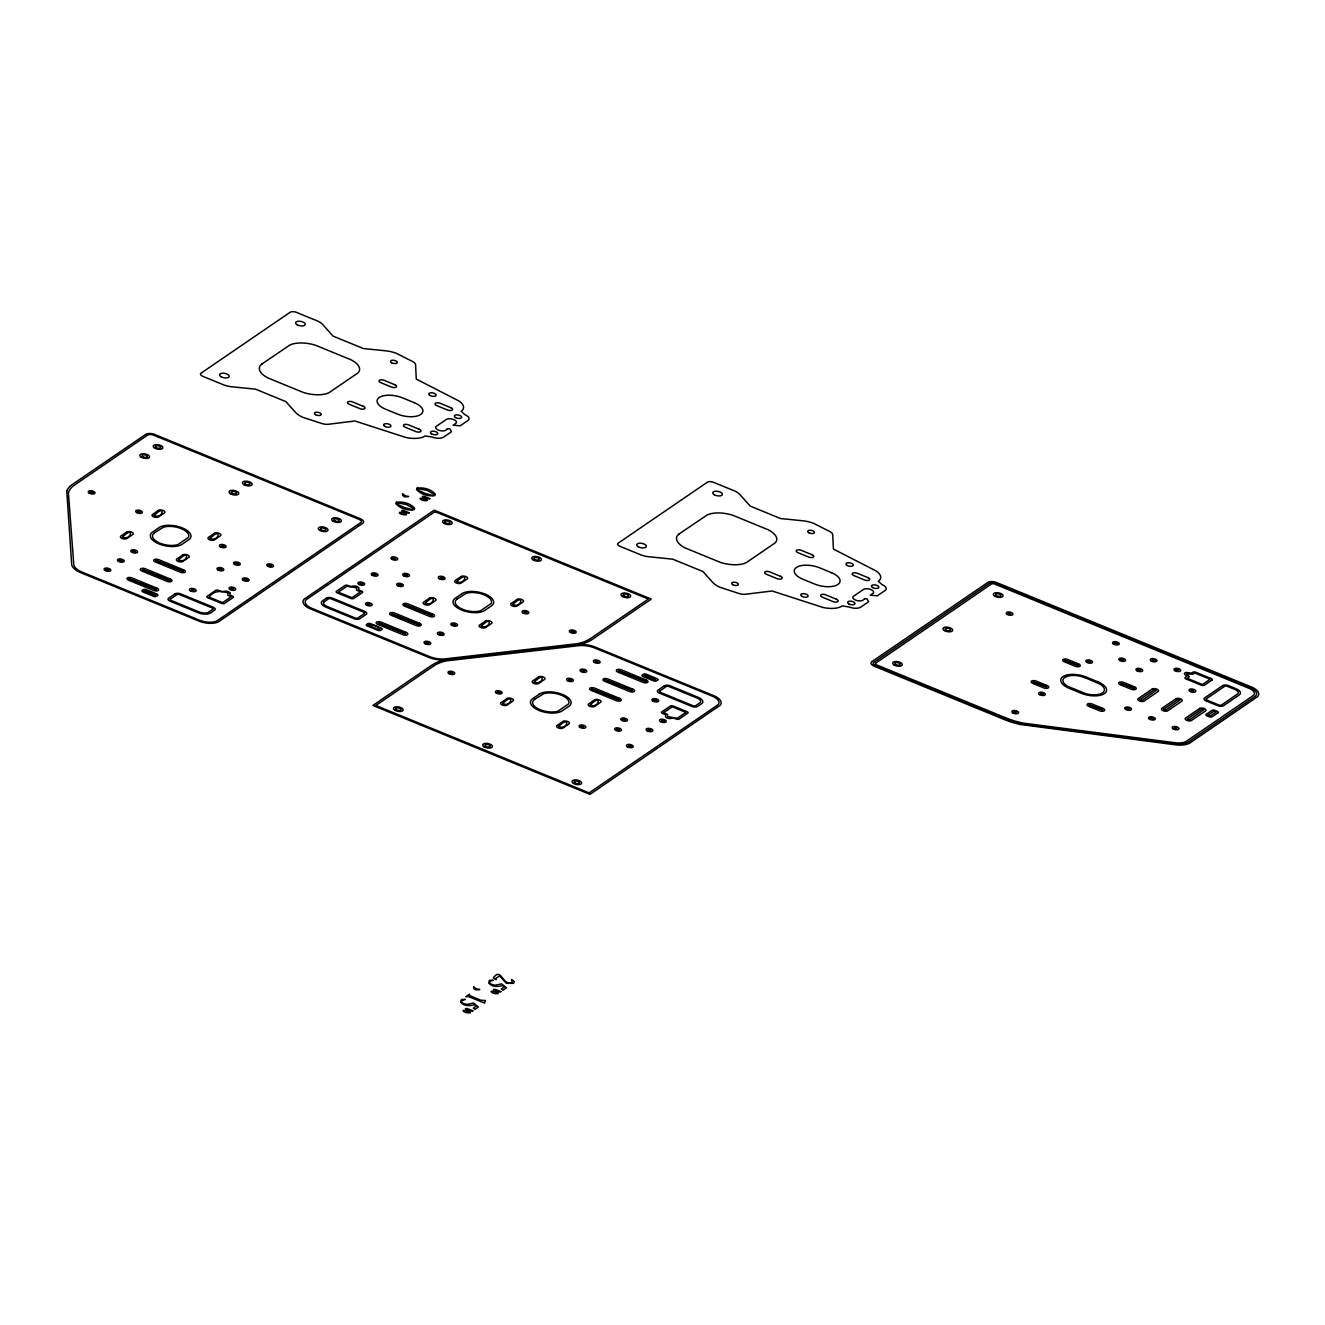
<?xml version="1.0" encoding="UTF-8"?>
<svg xmlns="http://www.w3.org/2000/svg" width="1325" height="1325" viewBox="0 0 1325 1325"><rect width="100%" height="100%" fill="white"/><g stroke="black" fill="none" stroke-linecap="round" stroke-linejoin="round"><path stroke-width="1.5" d="M368.416 625.251C369.973 622.998 383.67 628.398 378.817 629.524L368.416 625.267M577.799 644.629L579.174 644.513A18.765 8.546 10.5 0 1 594.445 646.766L715.053 696.205A15.519 7.072 10.5 0 1 720.055 705.347L589.973 794.387L372.888 705.43L431.867 665.117A52.039 23.701 10.5 0 1 445.283 659.85L578.876 644.679A52.039 23.701 10.5 0 0 592.292 639.412L651.271 599.099L434.186 510.142L304.104 599.182A15.519 7.072 10.5 0 0 309.106 608.324L429.714 657.763A18.765 8.546 10.5 0 0 444.985 660.016L446.359 659.883M413.466 508.419L412.257 509.645L404.241 507.475L398.411 504.726L397.152 502.639L406.576 504.626L413.466 508.419M434.153 494.291L432.944 495.517L424.928 493.331L419.097 490.581L417.839 488.511L427.263 490.482L434.153 494.291M485.232 1000.508L484.668 1003.124L468.238 996.466L465.853 996.748L469.514 994.247L469.514 995.539L480.611 1000.16L485.232 1000.508M461.878 1000.557L461.531 1002.031L463.634 1003.588L467.129 1004.4L473.572 1003.008L478.408 1007.017L474.93 1009.402L473.323 1008.143L476.255 1006.139L474.565 1004.747C470.011 1006.089 463.866 1006.288 460.636 1002.18L461.382 999.481L465.207 999.398L461.878 1000.557M489.919 981.394L489.571 982.868L491.674 984.425L495.152 985.237L501.595 983.846L506.448 987.854L502.953 990.239L501.347 988.98L504.278 986.976L502.606 985.585C498.034 986.926 491.906 987.125 488.677 983.017L489.405 980.318L493.231 980.235L489.919 981.394M405.582 496.08L402.535 493.695L402.684 495.517L404.605 496.875L408.696 496.511L405.582 496.08M476.669 989.096L473.621 986.694L473.77 988.533L475.692 989.891L479.783 989.527L476.669 989.096M356.524 587.787L356.64 590.205L360.516 591.828L351.986 597.674L338.273 592.159L346.902 586.246L356.524 587.787M358.711 588.101L358.611 589.857L361.526 591.049A2.302 1.043 10.5 0 1 362.388 592.623L353.477 598.652A2.302 1.043 10.5 0 1 350.744 598.436L337.014 592.805A2.302 1.043 10.5 0 1 336.268 591.447L345.113 585.385A2.302 1.043 10.5 0 1 347.779 585.435L350.38 586.495L354.388 585.948A3.445 1.573 10.5 0 1 358.578 587.671L358.711 588.101M665.564 716.03L665.581 716.858A3.445 1.573 10.5 0 0 669.771 718.581L673.779 718.034L676.379 719.094A2.302 1.043 10.5 0 0 679.046 719.144L687.89 713.082A2.302 1.043 10.5 0 0 687.145 711.724L673.415 706.092A2.302 1.043 10.5 0 0 670.682 705.877L661.771 711.906A2.302 1.043 10.5 0 0 662.632 713.479L665.548 714.672L665.564 716.03M667.668 716.593L677.257 718.283L685.886 712.386L672.272 706.805L663.643 712.701L667.518 714.308L667.668 716.593M90.448 492.055L92.866 492.552L90.448 492.055M106.265 569.386L108.667 569.866L106.265 569.386M122.629 536.973C130.811 541.693 135.167 524.418 122.629 536.973M119.631 560.243L122.033 560.74L119.631 560.243M137.85 511.483L140.251 511.963L137.85 511.483M133.03 551.084L135.432 551.564L133.03 551.084M129.171 578.793L156.416 589.625L129.171 578.793M154.197 515.392C162.693 520.013 166.702 502.854 154.197 515.392M142.537 569.651L169.782 580.483L142.537 569.651M155.903 560.525L183.165 571.34L155.903 560.525M178.593 559.912C187.107 564.533 191.098 547.374 178.593 559.912M191.612 589.708L193.98 590.337L191.728 589.592M210.178 538.331C218.675 542.952 222.666 525.793 210.178 538.331M221.54 545.767L223.958 546.264L221.54 545.767M219.205 568.889L221.606 569.369L219.205 568.889M227.85 592.954L227.95 595.389L231.229 596.73L222.633 602.643L209.168 597.161C213.143 590.337 221.788 590.751 227.85 592.954M235.734 563.274L238.136 563.771L235.734 563.274M230.02 593.269L229.921 595.024L232.504 596.101A2.302 1.043 10.5 0 1 233.25 597.442L224.389 603.504A2.302 1.043 10.5 0 1 221.739 603.455L207.975 597.84A2.302 1.043 10.5 0 1 206.899 596.482L215.677 590.403A2.302 1.043 10.5 0 1 218.774 590.453L221.706 591.662L225.714 591.116A3.445 1.573 10.5 0 1 229.904 592.838L230.02 593.269M231.179 588.416L233.548 589.045L231.295 588.283M244.545 579.273L246.947 579.754L244.545 579.273M268.942 565.195L271.343 565.676L268.942 565.195M360.118 583.348L362.52 583.828L360.118 583.348M373.484 574.205L375.886 574.702L373.484 574.205M367.654 603.935L370.023 604.564L367.77 603.819M393.127 558.173L395.496 558.819L393.26 558.057M378.37 622.998L405.632 633.83L378.503 622.882M398.825 584.59L401.227 585.087L398.825 584.59M391.736 613.872L418.998 624.688L391.736 613.872M404.953 574.719L407.355 575.199L404.953 574.719M447.552 428.671L445.796 430.194A5.515 2.518 10.5 0 1 438.376 430.078A5.515 2.518 10.5 0 1 436.306 426.319L446.343 419.462A5.515 2.518 10.5 0 1 453.746 419.578A5.515 2.518 10.5 0 1 455.817 423.337L453.133 425.176L460.106 425.838L468.023 420.423A8.497 3.876 10.5 0 0 464.843 414.626L461.166 411.297A18.881 8.596 10.5 0 0 459.112 401.061L416.265 379.082L415.57 364.524A8.116 3.693 10.5 0 0 412.489 361.46L396.49 353.361A20.786 9.474 10.5 0 0 385.393 350.777L363.381 348.541L333.105 336.153L323.085 324.94A14.89 6.791 10.5 0 0 317.437 320.965L296.386 312.336A4.637 2.12 10.5 0 0 290.158 312.236L201.052 373.153A4.637 2.12 10.5 0 0 202.791 376.317L223.842 384.946A14.89 6.791 10.5 0 0 232.538 386.85L255.543 389.169L285.819 401.574L295.409 412.29A20.786 9.474 10.5 0 0 302.912 417.342L321.76 423.487A8.116 3.693 10.5 0 0 328.103 424.298L354.934 421.002L405.847 437.465A18.881 8.596 10.5 0 0 425.093 435.958L432.099 437.018A8.497 3.876 10.5 0 0 443.511 437.184L451.428 431.784L449.92 428.853L447.552 428.671M405.102 604.73L432.364 615.562L405.102 604.73M425.325 603.107C433.822 607.728 437.83 590.569 425.325 603.107M440.529 577.601L442.931 578.081L440.529 577.601M426.219 642.575L428.621 643.072L426.219 642.575M439.585 633.449L441.987 633.93L439.585 633.449M456.893 581.526C465.092 586.246 469.431 568.972 456.893 581.526M452.984 624.29L455.386 624.771L452.984 624.29M450.169 672.587L452.57 673.067L450.169 672.587M481.306 626.046C489.803 630.667 493.794 613.508 481.306 626.046M512.874 604.465C521.172 609.169 525.396 591.927 512.874 604.465M497.571 691.998L499.972 692.495L497.571 691.998M524.22 611.902L526.638 612.382L524.22 611.902M502.788 703.525C511.301 708.146 515.293 690.987 502.788 703.525M534.372 681.928C542.554 686.648 546.91 669.39 534.372 681.928M571.622 631.313L574.023 631.793L571.622 631.313M568.806 679.609L571.224 680.089L568.806 679.609M558.769 726.448C567.266 731.069 571.274 713.927 558.769 726.448M495.981 978.363L496.014 979.755L493.38 977.933C501.314 966.389 502.606 986.91 512.096 982.256L511.566 979.423L514.249 981.527L513.653 983.316L506.365 983.349L499.508 975.846L495.981 978.363M582.205 670.45L584.623 670.93L582.205 670.45M595.571 661.308L597.939 661.937L595.703 661.192M581.261 726.299L583.629 726.928L581.377 726.166M591.795 688.967L619.057 699.799L591.795 688.967M590.337 704.867C598.635 709.571 602.858 692.346 590.337 704.867M605.161 679.841L632.423 690.656L605.161 679.841M618.527 670.698L645.788 681.514L618.527 670.698M616.837 729.181L619.255 729.661L616.837 729.181M622.965 719.309L625.367 719.79L622.965 719.309M628.663 745.71L631.064 746.207L628.663 745.71M654.136 699.948L656.554 700.445L654.136 699.948M648.306 729.694L650.724 730.174L648.306 729.694M661.672 720.552L664.09 721.032L661.672 720.552M864.728 598.652L862.956 600.192A5.515 2.518 10.5 0 1 855.552 600.076A5.515 2.518 10.5 0 1 853.482 596.3L863.503 589.443A5.515 2.518 10.5 0 1 870.923 589.559A5.515 2.518 10.5 0 1 872.976 593.335L870.31 595.157L877.282 595.819L885.199 590.42A8.497 3.876 10.5 0 0 882.019 584.607L878.326 581.277A18.881 8.596 10.5 0 0 876.289 571.042L833.425 549.08L832.729 534.505A8.116 3.693 10.5 0 0 829.665 531.457L813.666 523.342A20.786 9.474 10.5 0 0 802.553 520.758L780.558 518.539L750.281 506.133L740.244 494.937A14.89 6.791 10.5 0 0 734.597 490.962L713.546 482.317A4.637 2.12 10.5 0 0 707.318 482.234L618.228 543.134A4.637 2.12 10.5 0 0 619.951 546.298L641.018 554.927A14.89 6.791 10.5 0 0 649.697 556.831L672.702 559.167L702.979 571.555L712.568 582.271A20.786 9.474 10.5 0 0 720.088 587.323L738.936 593.484A8.116 3.693 10.5 0 0 745.279 594.279L772.111 591L823.007 607.463A18.881 8.596 10.5 0 0 842.253 605.939L849.259 606.999A8.497 3.876 10.5 0 0 860.687 607.181L868.587 601.765L867.097 598.85L864.728 598.652M1008.424 613.309L1010.793 613.939L1008.54 613.193M1014.039 711.807L1016.441 712.287L1014.039 711.807M1033.351 681.944L1046.485 686.979L1033.351 681.944M1040.771 693.522L1043.173 694.018L1040.771 693.522M1064.919 660.363L1078.053 665.398L1064.919 660.363M1087.991 661.258L1090.392 661.738L1087.991 661.258M1089.316 704.883L1102.45 709.918L1089.316 704.883M1114.722 642.973L1117.124 643.47L1114.722 642.973M1120.983 659.436L1123.352 660.065L1121.099 659.303M1120.9 683.303L1134.034 688.338L1120.9 683.303M1126.929 708.345L1129.347 708.842L1126.929 708.345M1138.125 669.672L1140.543 670.152L1138.125 669.672M1139.964 699.55L1142.299 700.263L1156.361 690.292L1154.042 689.878L1139.964 699.55M1152.435 659.9L1154.837 660.38L1152.435 659.9M1150.696 718.084L1153.098 718.564L1150.696 718.084M1163.665 709.256L1166 709.968L1180.062 699.997L1177.726 699.583L1163.665 709.256M1176.12 669.605L1178.488 670.235L1176.236 669.473M1186.604 673.812L1189.287 676.727L1187.283 678.334L1202.421 684.512L1210.106 679.278L1194.819 672.984L1192.914 674.259L1186.604 673.812M1174.397 727.789L1176.749 728.419L1174.513 727.673M1191.225 690.308L1193.593 690.938L1191.341 690.192M1187.366 718.962L1189.701 719.674L1203.762 709.703L1201.427 709.289L1187.366 718.962M409.094 512.825C403.214 514.382 395.927 506.663 409.094 512.825M429.78 498.68C423.901 500.237 416.613 492.519 429.78 498.68M472.843 1010.859C466.947 1012.416 459.659 1004.698 472.843 1010.859M500.867 991.696C494.987 993.253 487.699 985.535 500.867 991.696M406.46 514.613C399.521 516.054 394.651 508.668 406.46 514.613M427.147 500.486C420.207 501.91 415.338 494.523 427.147 500.486M470.209 1012.648C463.27 1014.089 458.4 1006.702 470.209 1012.648M498.233 993.502C491.293 994.926 486.424 987.539 498.233 993.502M66.763 490.962L71.732 564.963A18.765 8.546 10.5 0 0 79.666 572.234L200.323 621.64A15.519 7.072 10.5 0 0 218.294 621.922L363.1 522.994A6.824 3.114 10.5 0 0 360.897 518.969L154.015 434.203A6.824 3.114 10.5 0 0 146.114 434.087L72.527 484.337A51.907 23.635 10.5 0 0 66.763 490.962M396.374 502.307L395.86 503.682C400.167 508.668 407.835 510.787 414.212 509.694L414.725 508.436C410.518 503.235 402.833 501.33 396.374 502.307M417.06 488.163L416.547 489.554C420.853 494.523 428.522 496.66 434.898 495.55L435.412 494.291C431.205 489.091 423.52 487.186 417.06 488.163M644.232 675.75L654.517 680.089L655.743 679.278L645.374 675.005L644.232 675.75M154.429 532.849L152.938 534.372A15.022 6.84 10.5 0 0 160.01 543.184A15.022 6.84 10.5 0 0 177.881 544.592L188.332 537.453A15.022 6.84 10.5 0 0 181.26 528.658A15.022 6.84 10.5 0 0 163.389 527.234L154.429 532.849M457.158 598.999L455.668 600.523A15.022 6.84 10.5 0 0 462.74 609.318A15.022 6.84 10.5 0 0 480.611 610.742L491.062 603.604A15.022 6.84 10.5 0 0 483.989 594.793A15.022 6.84 10.5 0 0 466.118 593.368L457.158 598.999M534.588 699.401L533.097 700.925A15.022 6.84 10.5 0 0 540.169 709.736A15.022 6.84 10.5 0 0 558.04 711.144L568.491 704.006A15.022 6.84 10.5 0 0 561.419 695.194A15.022 6.84 10.5 0 0 543.548 693.787L534.588 699.401M1208.152 715.053L1210.222 716.013L1216.068 712.005L1213.915 711.128L1208.152 715.053M262.052 363.895L260.909 364.839A22.426 10.219 10.5 0 0 268.147 378.039L303.028 392.332A22.426 10.219 10.5 0 0 328.981 392.73L358.015 372.888A22.426 10.219 10.5 0 0 350.777 359.688L315.897 345.394A22.426 10.219 10.5 0 0 289.943 344.997L262.052 363.895M170.445 599.033L170.296 599.165A2.137 0.977 10.5 0 0 170.991 600.407L200.125 612.332A6.973 3.18 10.5 0 0 208.207 612.448L212.944 609.252A2.137 0.977 10.5 0 0 212.265 607.993L179.521 594.577A2.137 0.977 10.5 0 0 177.053 594.544L170.445 599.033M324.36 601.633L323.946 601.981A6.973 3.18 10.5 0 0 326.198 606.088L355.299 618.03A2.137 0.977 10.5 0 0 357.75 618.063L364.507 613.458A2.137 0.977 10.5 0 0 363.828 612.2L331.084 598.784A2.137 0.977 10.5 0 0 328.617 598.751L324.36 601.633M679.212 533.892L678.085 534.82A22.426 10.219 10.5 0 0 685.323 548.02L720.187 562.313A22.426 10.219 10.5 0 0 746.157 562.711L775.175 542.869A22.426 10.219 10.5 0 0 767.953 529.669L733.073 515.375A22.426 10.219 10.5 0 0 707.119 514.978L679.212 533.892M659.8 690.954L659.651 691.07A2.137 0.977 10.5 0 0 660.33 692.329L693.074 705.745A2.137 0.977 10.5 0 0 695.542 705.778L700.213 702.548A6.973 3.18 10.5 0 0 697.96 698.441L668.86 686.499A2.137 0.977 10.5 0 0 666.409 686.449L659.8 690.954M871.817 661.672L871.469 661.97A6.824 3.114 10.5 0 0 873.672 665.995L1004.002 719.425A51.907 23.635 10.5 0 0 1019.985 724.444L1176.6 744.965A18.765 8.546 10.5 0 0 1189.651 743.159L1257.64 696.619A15.519 7.072 10.5 0 0 1252.638 687.493L996.069 582.321A6.824 3.114 10.5 0 0 988.152 582.205L871.817 661.672M875.643 663.179L875.477 663.312A2.435 1.11 10.5 0 0 876.272 664.753L1006.056 717.951A47.336 21.564 10.5 0 0 1023.712 723.202L1176.07 742.878A14.376 6.542 10.5 0 0 1186.09 741.487L1253.632 695.277A11.13 5.068 10.5 0 0 1250.038 688.718L994.446 583.961A2.435 1.11 10.5 0 0 991.613 583.911L875.643 663.179M1206.446 698.739L1206.297 698.871A2.137 0.977 10.5 0 0 1206.976 700.113L1218.95 705.033A2.137 0.977 10.5 0 0 1221.418 705.066L1237.798 693.82A6.973 3.18 10.5 0 0 1235.562 689.712L1227.232 686.284A2.137 0.977 10.5 0 0 1224.764 686.234L1206.446 698.739M145.154 590.486L144.094 591.232L154.478 595.505L155.688 594.693L145.154 590.486M143.348 589.658L142.09 590.536A2.302 1.043 10.5 0 0 142.835 591.894L153.617 596.316A2.302 1.043 10.5 0 0 156.267 596.349L157.692 595.389A2.302 1.043 10.5 0 0 156.946 594.031L146.429 589.708A2.302 1.043 10.5 0 0 143.348 589.658M1212.11 679.973L1204.375 685.273A2.302 1.043 10.5 0 1 1201.841 685.406L1186.107 678.996A2.302 1.043 10.5 0 1 1185.246 677.423L1186.902 676.297L1184.5 674.077A3.445 1.573 10.5 0 1 1186.869 672.471L1191.539 673.133L1193.013 672.139A2.302 1.043 10.5 0 1 1195.68 672.173L1211.365 678.615A2.302 1.043 10.5 0 1 1212.11 679.973M147.506 435.13L74.432 485.099A49.688 22.641 10.5 0 0 68.42 492.9L73.769 564.5A16.562 7.552 10.5 0 0 82.067 572.085L199.595 620.249A13.333 6.062 10.5 0 0 217.499 620.514L360.831 522.547A4.637 2.12 10.5 0 0 359.092 519.367L153.75 435.229A4.637 2.12 10.5 0 0 147.506 435.13M126.869 531.954L120.84 536.078A3.495 1.59 10.5 0 0 122.165 538.463A3.495 1.59 10.5 0 0 126.869 538.53L132.881 534.422A3.495 1.59 10.5 0 0 131.572 532.037A3.495 1.59 10.5 0 0 126.869 531.954M158.437 510.373L152.425 514.481A3.495 1.59 10.5 0 0 153.733 516.882A3.495 1.59 10.5 0 0 158.437 516.949L164.449 512.841A3.495 1.59 10.5 0 0 163.141 510.44A3.495 1.59 10.5 0 0 158.437 510.373M159.166 527.565L152.474 532.137A17.225 7.851 10.5 0 0 158.934 543.912A17.225 7.851 10.5 0 0 182.105 544.277L188.779 539.706A17.225 7.851 10.5 0 0 182.337 527.913A17.225 7.851 10.5 0 0 159.166 527.565M182.833 554.893L176.821 559.001A3.495 1.59 10.5 0 0 178.13 561.402A3.495 1.59 10.5 0 0 182.85 561.469L188.862 557.361A3.495 1.59 10.5 0 0 187.554 554.976A3.495 1.59 10.5 0 0 182.833 554.893M214.418 533.312L208.406 537.42A3.495 1.59 10.5 0 0 209.714 539.822A3.495 1.59 10.5 0 0 214.418 539.888L220.43 535.78A3.495 1.59 10.5 0 0 219.122 533.379A3.495 1.59 10.5 0 0 214.418 533.312M175.016 593.848L168.54 598.287A4.323 1.971 10.5 0 0 170.163 601.235L198.253 612.763A9.159 4.174 10.5 0 0 210.576 612.945L214.716 610.113A4.323 1.971 10.5 0 0 213.093 607.165L180.829 593.948A4.323 1.971 10.5 0 0 175.016 593.848M434.998 511.649L306.853 599.231A13.333 6.062 10.5 0 0 311.855 608.341L429.366 656.504A16.562 7.552 10.5 0 0 445.349 658.856L577.65 643.652A49.688 22.641 10.5 0 0 590.42 638.617L648.322 599.049L434.998 511.649M326.579 598.055L322.455 600.888A9.159 4.174 10.5 0 0 325.884 607.148L353.974 618.659A4.323 1.971 10.5 0 0 359.787 618.758L366.28 614.32A4.323 1.971 10.5 0 0 364.657 611.372L332.393 598.155A4.323 1.971 10.5 0 0 326.579 598.055M367.82 623.595L366.412 624.555A2.302 1.043 10.5 0 0 367.158 625.913L377.923 630.319A2.302 1.043 10.5 0 0 380.59 630.369L381.882 629.507A2.302 1.043 10.5 0 0 381.02 627.934L370.487 623.628A2.302 1.043 10.5 0 0 367.82 623.595M429.565 598.088L423.553 602.213A3.495 1.59 10.5 0 0 424.861 604.598A3.495 1.59 10.5 0 0 429.565 604.664L435.594 600.556A3.495 1.59 10.5 0 0 434.269 598.171A3.495 1.59 10.5 0 0 429.565 598.088M461.15 576.507L455.121 580.615A3.495 1.59 10.5 0 0 456.446 583.017A3.495 1.59 10.5 0 0 461.15 583.083L467.162 578.975A3.495 1.59 10.5 0 0 465.853 576.574A3.495 1.59 10.5 0 0 461.15 576.507M461.895 593.699L455.204 598.271A17.225 7.851 10.5 0 0 461.663 610.063A17.225 7.851 10.5 0 0 484.834 610.411L491.509 605.84A17.225 7.851 10.5 0 0 485.066 594.064A17.225 7.851 10.5 0 0 461.895 593.699M485.546 621.027L479.534 625.135A3.495 1.59 10.5 0 0 480.842 627.537A3.495 1.59 10.5 0 0 485.546 627.603L491.558 623.495A3.495 1.59 10.5 0 0 490.25 621.11A3.495 1.59 10.5 0 0 485.546 621.027M517.114 599.447L511.102 603.554A3.495 1.59 10.5 0 0 512.411 605.956A3.495 1.59 10.5 0 0 517.131 606.022L523.143 601.914A3.495 1.59 10.5 0 0 521.818 599.513A3.495 1.59 10.5 0 0 517.114 599.447M433.739 665.895L375.836 705.48L589.161 792.88L717.305 705.281A13.333 6.062 10.5 0 0 712.303 696.172L594.793 648.024A16.562 7.552 10.5 0 0 578.81 645.673L446.508 660.86A49.688 22.641 10.5 0 0 433.739 665.895M507.028 698.507L501.016 702.614A3.495 1.59 10.5 0 0 502.341 705.016A3.495 1.59 10.5 0 0 507.044 705.082L513.057 700.975A3.495 1.59 10.5 0 0 511.748 698.573A3.495 1.59 10.5 0 0 507.028 698.507M538.612 676.926L532.6 681.033A3.495 1.59 10.5 0 0 533.909 683.418A3.495 1.59 10.5 0 0 538.612 683.501L544.625 679.377A3.495 1.59 10.5 0 0 543.316 676.992A3.495 1.59 10.5 0 0 538.612 676.926M539.325 694.118L532.65 698.689A17.225 7.851 10.5 0 0 539.093 710.465A17.225 7.851 10.5 0 0 562.264 710.813L568.955 706.258A17.225 7.851 10.5 0 0 562.496 694.466A17.225 7.851 10.5 0 0 539.325 694.118M563.009 721.446L556.997 725.553A3.495 1.59 10.5 0 0 558.305 727.938A3.495 1.59 10.5 0 0 563.009 728.021L569.038 723.897A3.495 1.59 10.5 0 0 567.713 721.512A3.495 1.59 10.5 0 0 563.009 721.446M594.594 699.848L588.565 703.973A3.495 1.59 10.5 0 0 589.89 706.358A3.495 1.59 10.5 0 0 594.594 706.44L600.606 702.316A3.495 1.59 10.5 0 0 599.298 699.931A3.495 1.59 10.5 0 0 594.594 699.848M657.747 679.973L656.339 680.934A2.302 1.043 10.5 0 1 653.672 680.901L643.138 676.595A2.302 1.043 10.5 0 1 642.277 675.021L643.569 674.16A2.302 1.043 10.5 0 1 646.236 674.193L657.001 678.615A2.302 1.043 10.5 0 1 657.747 679.973M664.372 685.77L657.879 690.209A4.323 1.971 10.5 0 0 659.502 693.157L691.766 706.374A4.323 1.971 10.5 0 0 697.579 706.457L701.703 703.641A9.159 4.174 10.5 0 0 698.275 697.364L670.185 685.853A4.323 1.971 10.5 0 0 664.372 685.77M989.56 583.248L873.738 662.434A4.637 2.12 10.5 0 0 875.461 665.597L1005.029 718.68A49.688 22.641 10.5 0 0 1023.579 724.195L1174.944 743.772A16.562 7.552 10.5 0 0 1188.608 741.884L1254.891 696.569A13.333 6.062 10.5 0 0 1249.906 687.46L995.787 583.348A4.637 2.12 10.5 0 0 989.56 583.248M1152.22 689.05L1138.192 698.639A3.445 1.573 10.5 0 0 1139.483 701.008A3.445 1.573 10.5 0 0 1144.121 701.074L1158.149 691.484A3.445 1.573 10.5 0 0 1156.858 689.116A3.445 1.573 10.5 0 0 1152.22 689.05M1175.921 698.755L1161.892 708.362A3.445 1.573 10.5 0 0 1163.184 710.713A3.445 1.573 10.5 0 0 1167.805 710.78L1181.85 701.19A3.445 1.573 10.5 0 0 1180.558 698.838A3.445 1.573 10.5 0 0 1175.921 698.755M1222.727 685.555L1204.524 697.993A4.323 1.971 10.5 0 0 1206.148 700.958L1217.642 705.662A4.323 1.971 10.5 0 0 1223.455 705.745L1239.306 694.913A9.159 4.174 10.5 0 0 1235.861 688.652L1228.54 685.638A4.323 1.971 10.5 0 0 1222.727 685.555M1199.622 708.477L1185.577 718.067A3.445 1.573 10.5 0 0 1186.869 720.419A3.445 1.573 10.5 0 0 1191.506 720.485L1205.535 710.896A3.445 1.573 10.5 0 0 1204.243 708.544A3.445 1.573 10.5 0 0 1199.622 708.477M1218.072 712.701L1211.977 716.858A2.302 1.043 10.5 0 1 1209.327 716.825L1207.058 715.898A2.302 1.043 10.5 0 1 1206.197 714.324L1212.143 710.283A2.302 1.043 10.5 0 1 1214.81 710.316L1217.327 711.359A2.302 1.043 10.5 0 1 1218.072 712.701M1085.158 677.771L1081.448 676.528A15.022 6.84 10.5 0 0 1064.836 677.423A15.022 6.84 10.5 0 0 1067.37 686.151L1085.904 693.753A15.022 6.84 10.5 0 0 1102.516 692.859A15.022 6.84 10.5 0 0 1099.982 684.131L1085.158 677.771M812.01 554.728L801.343 550.355A3.495 1.59 10.5 0 0 796.64 550.273A3.495 1.59 10.5 0 0 797.948 552.674L808.614 557.047A3.495 1.59 10.5 0 0 813.318 557.113A3.495 1.59 10.5 0 0 812.01 554.728M867.991 577.65L857.325 573.294A3.495 1.59 10.5 0 0 852.621 573.212A3.495 1.59 10.5 0 0 853.929 575.613L864.596 579.969A3.495 1.59 10.5 0 0 869.299 580.052A3.495 1.59 10.5 0 0 867.991 577.65M1078.517 663.908L1067.851 659.535A3.495 1.59 10.5 0 0 1063.147 659.469A3.495 1.59 10.5 0 0 1064.455 661.854L1075.122 666.227A3.495 1.59 10.5 0 0 1079.825 666.293A3.495 1.59 10.5 0 0 1078.517 663.908M1134.498 686.847L1123.832 682.474A3.495 1.59 10.5 0 0 1119.128 682.392A3.495 1.59 10.5 0 0 1120.437 684.793L1131.103 689.166A3.495 1.59 10.5 0 0 1135.807 689.232A3.495 1.59 10.5 0 0 1134.498 686.847M394.85 384.73L384.184 380.358A3.495 1.59 10.5 0 0 379.463 380.292A3.495 1.59 10.5 0 0 380.788 382.677L391.455 387.049A3.495 1.59 10.5 0 0 396.158 387.132A3.495 1.59 10.5 0 0 394.85 384.73M450.815 407.669L440.148 403.297A3.495 1.59 10.5 0 0 435.445 403.231A3.495 1.59 10.5 0 0 436.753 405.616L447.419 409.988A3.495 1.59 10.5 0 0 452.123 410.054A3.495 1.59 10.5 0 0 450.815 407.669M831.438 572.665L819.595 567.812A17.225 7.851 10.5 0 0 796.424 567.464A17.225 7.851 10.5 0 0 802.884 579.24L814.743 584.093A17.225 7.851 10.5 0 0 837.897 584.457A17.225 7.851 10.5 0 0 831.438 572.665M1097.945 681.862L1086.102 677.009A17.225 7.851 10.5 0 0 1062.932 676.644A17.225 7.851 10.5 0 0 1069.391 688.42L1081.25 693.273A17.225 7.851 10.5 0 0 1104.404 693.638A17.225 7.851 10.5 0 0 1097.945 681.862M414.278 402.684L402.436 397.831A17.225 7.851 10.5 0 0 379.265 397.467A17.225 7.851 10.5 0 0 385.724 409.259L397.566 414.112A17.225 7.851 10.5 0 0 420.737 414.46A17.225 7.851 10.5 0 0 414.278 402.684M780.442 576.309L769.775 571.936A3.495 1.59 10.5 0 0 765.072 571.87A3.495 1.59 10.5 0 0 766.38 574.255L777.046 578.628A3.495 1.59 10.5 0 0 781.75 578.694A3.495 1.59 10.5 0 0 780.442 576.309M836.406 599.248L825.757 594.875A3.495 1.59 10.5 0 0 821.036 594.793A3.495 1.59 10.5 0 0 822.361 597.194L833.011 601.567A3.495 1.59 10.5 0 0 837.731 601.633A3.495 1.59 10.5 0 0 836.406 599.248M1046.949 685.489L1036.283 681.116A3.495 1.59 10.5 0 0 1031.579 681.05A3.495 1.59 10.5 0 0 1032.887 683.435L1043.553 687.808A3.495 1.59 10.5 0 0 1048.257 687.89A3.495 1.59 10.5 0 0 1046.949 685.489M1102.913 708.428L1092.247 704.055A3.495 1.59 10.5 0 0 1087.543 703.989A3.495 1.59 10.5 0 0 1088.852 706.374L1099.518 710.747A3.495 1.59 10.5 0 0 1104.222 710.813A3.495 1.59 10.5 0 0 1102.913 708.428M363.265 406.311L352.599 401.955A3.495 1.59 10.5 0 0 347.895 401.873A3.495 1.59 10.5 0 0 349.204 404.274L359.87 408.63A3.495 1.59 10.5 0 0 364.574 408.713A3.495 1.59 10.5 0 0 363.265 406.311M419.247 429.25L408.58 424.878A3.495 1.59 10.5 0 0 403.877 424.812A3.495 1.59 10.5 0 0 405.185 427.197L415.851 431.569A3.495 1.59 10.5 0 0 420.555 431.652A3.495 1.59 10.5 0 0 419.247 429.25M646.269 680.056L621.392 669.87A3.445 1.573 10.5 0 0 616.754 669.804A3.445 1.573 10.5 0 0 618.046 672.156L642.923 682.342A3.445 1.573 10.5 0 0 647.561 682.425A3.445 1.573 10.5 0 0 646.269 680.056M632.903 689.199L608.026 679.013A3.445 1.573 10.5 0 0 603.388 678.93A3.445 1.573 10.5 0 0 604.68 681.298L629.557 691.484A3.445 1.573 10.5 0 0 634.195 691.551A3.445 1.573 10.5 0 0 632.903 689.199M432.844 614.104L407.967 603.902A3.445 1.573 10.5 0 0 403.33 603.836A3.445 1.573 10.5 0 0 404.622 606.188L429.499 616.39A3.445 1.573 10.5 0 0 434.136 616.456A3.445 1.573 10.5 0 0 432.844 614.104M619.537 698.341L594.66 688.139A3.445 1.573 10.5 0 0 590.023 688.072A3.445 1.573 10.5 0 0 591.314 690.424L616.191 700.627A3.445 1.573 10.5 0 0 620.829 700.693A3.445 1.573 10.5 0 0 619.537 698.341M419.478 623.23L394.602 613.044A3.445 1.573 10.5 0 0 389.964 612.962A3.445 1.573 10.5 0 0 391.256 615.33L416.133 625.516A3.445 1.573 10.5 0 0 420.77 625.599A3.445 1.573 10.5 0 0 419.478 623.23M406.112 632.373L381.236 622.17A3.445 1.573 10.5 0 0 376.598 622.104A3.445 1.573 10.5 0 0 377.89 624.456L402.767 634.658A3.445 1.573 10.5 0 0 407.404 634.725A3.445 1.573 10.5 0 0 406.112 632.373M183.645 569.882L158.768 559.697A3.445 1.573 10.5 0 0 154.131 559.614A3.445 1.573 10.5 0 0 155.423 561.982L180.299 572.168A3.445 1.573 10.5 0 0 184.937 572.234A3.445 1.573 10.5 0 0 183.645 569.882M170.279 579.025L145.402 568.822A3.445 1.573 10.5 0 0 140.765 568.756A3.445 1.573 10.5 0 0 142.057 571.108L166.933 581.311A3.445 1.573 10.5 0 0 171.571 581.377A3.445 1.573 10.5 0 0 170.279 579.025M156.913 588.168L132.036 577.965A3.445 1.573 10.5 0 0 127.399 577.899A3.445 1.573 10.5 0 0 128.691 580.251L153.567 590.453A3.445 1.573 10.5 0 0 158.205 590.519A3.445 1.573 10.5 0 0 156.913 588.168M638.17 546.695A4.919 2.236 10.5 0 0 646.269 546.811A4.919 2.236 10.5 0 0 640.257 543.184A4.919 2.236 10.5 0 0 638.17 546.695M847.039 565.411A3.743 1.706 10.5 0 0 853.201 565.51A3.743 1.706 10.5 0 0 848.629 562.744A3.743 1.706 10.5 0 0 847.039 565.411M732.642 584.64A3.445 1.573 10.5 0 0 738.323 584.723A3.445 1.573 10.5 0 0 734.116 582.188A3.445 1.573 10.5 0 0 732.642 584.64M714.208 494.705A4.919 2.236 10.5 0 0 722.307 494.838A4.919 2.236 10.5 0 0 716.312 491.194A4.919 2.236 10.5 0 0 714.208 494.705M808.681 532.667A3.445 1.573 10.5 0 0 814.345 532.749A3.445 1.573 10.5 0 0 810.138 530.215A3.445 1.573 10.5 0 0 808.681 532.667M801.84 596.3A3.743 1.706 10.5 0 0 808.002 596.399A3.743 1.706 10.5 0 0 803.43 593.633A3.743 1.706 10.5 0 0 801.84 596.3M872.579 587.522A3.743 1.706 10.5 0 0 878.74 587.604A3.743 1.706 10.5 0 0 874.169 584.855A3.743 1.706 10.5 0 0 872.579 587.522M848.712 603.836A3.743 1.706 10.5 0 0 854.873 603.935A3.743 1.706 10.5 0 0 850.302 601.169A3.743 1.706 10.5 0 0 848.712 603.836M243.883 484.668A4.919 2.236 10.5 0 0 251.982 484.801A4.919 2.236 10.5 0 0 245.986 481.157A4.919 2.236 10.5 0 0 243.883 484.668M220.347 546.877A3.445 1.573 10.5 0 0 226.028 546.96A3.445 1.573 10.5 0 0 221.822 544.426A3.445 1.573 10.5 0 0 220.347 546.877M267.749 566.288A3.445 1.573 10.5 0 0 273.414 566.388A3.445 1.573 10.5 0 0 269.207 563.837A3.445 1.573 10.5 0 0 267.749 566.288M89.255 493.165A3.445 1.573 10.5 0 0 94.936 493.248A3.445 1.573 10.5 0 0 90.729 490.714A3.445 1.573 10.5 0 0 89.255 493.165M136.657 512.576A3.445 1.573 10.5 0 0 142.322 512.676A3.445 1.573 10.5 0 0 138.115 510.125A3.445 1.573 10.5 0 0 136.657 512.576M154.644 448.098A4.919 2.236 10.5 0 0 162.743 448.231A4.919 2.236 10.5 0 0 156.748 444.604A4.919 2.236 10.5 0 0 154.644 448.098M333.138 521.238A4.919 2.236 10.5 0 0 341.237 521.354A4.919 2.236 10.5 0 0 335.225 517.727A4.919 2.236 10.5 0 0 333.138 521.238M234.525 564.384A3.445 1.573 10.5 0 0 240.206 564.467A3.445 1.573 10.5 0 0 235.999 561.933A3.445 1.573 10.5 0 0 234.525 564.384M131.821 552.194A3.445 1.573 10.5 0 0 137.502 552.277A3.445 1.573 10.5 0 0 133.295 549.726A3.445 1.573 10.5 0 0 131.821 552.194M229.987 589.509A3.445 1.573 10.5 0 0 235.651 589.608A3.445 1.573 10.5 0 0 231.444 587.058A3.445 1.573 10.5 0 0 229.987 589.509M105.056 570.479A3.445 1.573 10.5 0 0 110.737 570.578A3.445 1.573 10.5 0 0 106.53 568.027A3.445 1.573 10.5 0 0 105.056 570.479M243.353 580.383A3.445 1.573 10.5 0 0 249.017 580.466A3.445 1.573 10.5 0 0 244.81 577.915A3.445 1.573 10.5 0 0 243.353 580.383M118.422 561.353A3.445 1.573 10.5 0 0 124.103 561.436A3.445 1.573 10.5 0 0 119.896 558.902A3.445 1.573 10.5 0 0 118.422 561.353M217.996 569.998A3.445 1.573 10.5 0 0 223.677 570.081A3.445 1.573 10.5 0 0 219.47 567.531A3.445 1.573 10.5 0 0 217.996 569.998M190.419 590.817A3.445 1.573 10.5 0 0 196.1 590.9A3.445 1.573 10.5 0 0 191.893 588.366A3.445 1.573 10.5 0 0 190.419 590.817M334.662 520.725A2.716 1.242 10.5 0 0 339.117 520.791A2.716 1.242 10.5 0 0 335.805 518.804A2.716 1.242 10.5 0 0 334.662 520.725M245.407 484.172A2.716 1.242 10.5 0 0 249.878 484.238A2.716 1.242 10.5 0 0 246.566 482.234A2.716 1.242 10.5 0 0 245.407 484.172M141.278 457.241A4.919 2.236 10.5 0 0 149.377 457.357A4.919 2.236 10.5 0 0 143.382 453.73A4.919 2.236 10.5 0 0 141.278 457.241M230.517 493.811A4.919 2.236 10.5 0 0 238.616 493.927A4.919 2.236 10.5 0 0 232.62 490.3A4.919 2.236 10.5 0 0 230.517 493.811M319.756 530.381A4.919 2.236 10.5 0 0 327.871 530.497A4.919 2.236 10.5 0 0 321.859 526.87A4.919 2.236 10.5 0 0 319.756 530.381M156.168 447.602A2.716 1.242 10.5 0 0 160.64 447.668A2.716 1.242 10.5 0 0 157.327 445.664A2.716 1.242 10.5 0 0 156.168 447.602M142.802 456.727A2.716 1.242 10.5 0 0 147.274 456.81A2.716 1.242 10.5 0 0 143.961 454.806A2.716 1.242 10.5 0 0 142.802 456.727M232.041 493.297A2.716 1.242 10.5 0 0 236.513 493.364A2.716 1.242 10.5 0 0 233.2 491.376A2.716 1.242 10.5 0 0 232.041 493.297M321.296 529.868A2.716 1.242 10.5 0 0 325.751 529.934A2.716 1.242 10.5 0 0 322.439 527.93A2.716 1.242 10.5 0 0 321.296 529.868M396.44 709.769A2.716 1.242 10.5 0 0 400.912 709.852A2.716 1.242 10.5 0 0 397.599 707.848A2.716 1.242 10.5 0 0 396.44 709.769M485.679 746.339A2.716 1.242 10.5 0 0 490.151 746.406A2.716 1.242 10.5 0 0 486.838 744.418A2.716 1.242 10.5 0 0 485.679 746.339M574.934 782.909A2.716 1.242 10.5 0 0 579.389 782.976A2.716 1.242 10.5 0 0 576.077 780.972A2.716 1.242 10.5 0 0 574.934 782.909M448.976 673.68A3.445 1.573 10.5 0 0 454.657 673.779A3.445 1.573 10.5 0 0 450.45 671.228A3.445 1.573 10.5 0 0 448.976 673.68M615.645 730.274A3.445 1.573 10.5 0 0 621.326 730.373A3.445 1.573 10.5 0 0 617.119 727.822A3.445 1.573 10.5 0 0 615.645 730.274M573.41 783.406A4.919 2.236 10.5 0 0 581.509 783.539A4.919 2.236 10.5 0 0 575.497 779.912A4.919 2.236 10.5 0 0 573.41 783.406M394.916 710.283A4.919 2.236 10.5 0 0 403.015 710.399A4.919 2.236 10.5 0 0 397.02 706.772A4.919 2.236 10.5 0 0 394.916 710.283M484.155 746.853A4.919 2.236 10.5 0 0 492.254 746.969A4.919 2.236 10.5 0 0 486.258 743.342A4.919 2.236 10.5 0 0 484.155 746.853M652.943 701.058A3.445 1.573 10.5 0 0 658.624 701.14A3.445 1.573 10.5 0 0 654.418 698.606A3.445 1.573 10.5 0 0 652.943 701.058M621.773 720.402A3.445 1.573 10.5 0 0 627.437 720.502A3.445 1.573 10.5 0 0 623.23 717.951A3.445 1.573 10.5 0 0 621.773 720.402M581.013 671.56A3.445 1.573 10.5 0 0 586.693 671.642A3.445 1.573 10.5 0 0 582.487 669.092A3.445 1.573 10.5 0 0 581.013 671.56M647.113 730.787A3.445 1.573 10.5 0 0 652.794 730.887A3.445 1.573 10.5 0 0 648.588 728.336A3.445 1.573 10.5 0 0 647.113 730.787M594.378 662.417A3.445 1.573 10.5 0 0 600.059 662.5A3.445 1.573 10.5 0 0 595.852 659.966A3.445 1.573 10.5 0 0 594.378 662.417M660.479 721.661A3.445 1.573 10.5 0 0 666.16 721.744A3.445 1.573 10.5 0 0 661.953 719.193A3.445 1.573 10.5 0 0 660.479 721.661M567.613 680.719A3.445 1.573 10.5 0 0 573.294 680.802A3.445 1.573 10.5 0 0 569.088 678.251A3.445 1.573 10.5 0 0 567.613 680.719M496.362 693.108A3.445 1.573 10.5 0 0 502.043 693.19A3.445 1.573 10.5 0 0 497.836 690.656A3.445 1.573 10.5 0 0 496.362 693.108M627.454 746.82A3.445 1.573 10.5 0 0 633.135 746.902A3.445 1.573 10.5 0 0 628.928 744.368A3.445 1.573 10.5 0 0 627.454 746.82M580.068 727.392A3.445 1.573 10.5 0 0 585.733 727.491A3.445 1.573 10.5 0 0 581.526 724.941A3.445 1.573 10.5 0 0 580.068 727.392M391.935 559.283A3.445 1.573 10.5 0 0 397.616 559.365A3.445 1.573 10.5 0 0 393.409 556.831A3.445 1.573 10.5 0 0 391.935 559.283M397.632 585.7A3.445 1.573 10.5 0 0 403.297 585.783A3.445 1.573 10.5 0 0 399.09 583.248A3.445 1.573 10.5 0 0 397.632 585.7M533.197 559.928A4.919 2.236 10.5 0 0 541.296 560.061A4.919 2.236 10.5 0 0 535.3 556.434A4.919 2.236 10.5 0 0 533.197 559.928M534.72 559.432A2.716 1.242 10.5 0 0 539.192 559.498A2.716 1.242 10.5 0 0 535.88 557.494A2.716 1.242 10.5 0 0 534.72 559.432M366.445 605.045A3.445 1.573 10.5 0 0 372.126 605.128A3.445 1.573 10.5 0 0 367.919 602.593A3.445 1.573 10.5 0 0 366.445 605.045M358.909 584.457A3.445 1.573 10.5 0 0 364.59 584.54A3.445 1.573 10.5 0 0 360.383 581.99A3.445 1.573 10.5 0 0 358.909 584.457M372.275 575.315A3.445 1.573 10.5 0 0 377.956 575.398A3.445 1.573 10.5 0 0 373.749 572.864A3.445 1.573 10.5 0 0 372.275 575.315M523.027 612.995A3.445 1.573 10.5 0 0 528.708 613.094A3.445 1.573 10.5 0 0 524.501 610.543A3.445 1.573 10.5 0 0 523.027 612.995M425.01 643.685A3.445 1.573 10.5 0 0 430.691 643.768A3.445 1.573 10.5 0 0 426.484 641.234A3.445 1.573 10.5 0 0 425.01 643.685M445.482 522.862A2.716 1.242 10.5 0 0 449.953 522.928A2.716 1.242 10.5 0 0 446.641 520.924A2.716 1.242 10.5 0 0 445.482 522.862M443.958 523.358A4.919 2.236 10.5 0 0 452.057 523.491A4.919 2.236 10.5 0 0 446.061 519.864A4.919 2.236 10.5 0 0 443.958 523.358M570.429 632.423A3.445 1.573 10.5 0 0 576.093 632.505A3.445 1.573 10.5 0 0 571.887 629.955A3.445 1.573 10.5 0 0 570.429 632.423M623.976 595.985A2.716 1.242 10.5 0 0 628.431 596.068A2.716 1.242 10.5 0 0 625.118 594.064A2.716 1.242 10.5 0 0 623.976 595.985M403.744 575.828A3.445 1.573 10.5 0 0 409.425 575.911A3.445 1.573 10.5 0 0 405.218 573.361A3.445 1.573 10.5 0 0 403.744 575.828M438.376 634.543A3.445 1.573 10.5 0 0 444.057 634.642A3.445 1.573 10.5 0 0 439.85 632.091A3.445 1.573 10.5 0 0 438.376 634.543M451.775 625.383A3.445 1.573 10.5 0 0 457.456 625.483A3.445 1.573 10.5 0 0 453.249 622.932A3.445 1.573 10.5 0 0 451.775 625.383M439.337 578.71A3.445 1.573 10.5 0 0 445.001 578.793A3.445 1.573 10.5 0 0 440.794 576.243A3.445 1.573 10.5 0 0 439.337 578.71M622.452 596.498A4.919 2.236 10.5 0 0 630.551 596.614A4.919 2.236 10.5 0 0 624.539 592.987A4.919 2.236 10.5 0 0 622.452 596.498M315.466 414.659A3.445 1.573 10.5 0 0 321.147 414.742A3.445 1.573 10.5 0 0 316.94 412.191A3.445 1.573 10.5 0 0 315.466 414.659M297.048 324.724A4.919 2.236 10.5 0 0 305.148 324.84A4.919 2.236 10.5 0 0 299.135 321.213A4.919 2.236 10.5 0 0 297.048 324.724M391.504 362.669A3.445 1.573 10.5 0 0 397.185 362.768A3.445 1.573 10.5 0 0 392.978 360.218A3.445 1.573 10.5 0 0 391.504 362.669M429.863 395.413A3.743 1.706 10.5 0 0 436.024 395.513A3.743 1.706 10.5 0 0 431.453 392.747A3.743 1.706 10.5 0 0 429.863 395.413M384.681 426.319A3.743 1.706 10.5 0 0 390.842 426.402A3.743 1.706 10.5 0 0 386.271 423.652A3.743 1.706 10.5 0 0 384.681 426.319M455.419 417.524A3.743 1.706 10.5 0 0 461.58 417.623A3.743 1.706 10.5 0 0 457.009 414.857A3.743 1.706 10.5 0 0 455.419 417.524M431.536 433.838A3.743 1.706 10.5 0 0 437.697 433.938A3.743 1.706 10.5 0 0 433.142 431.188A3.743 1.706 10.5 0 0 431.536 433.838M220.993 376.697A4.919 2.236 10.5 0 0 229.093 376.83A4.919 2.236 10.5 0 0 223.097 373.203A4.919 2.236 10.5 0 0 220.993 376.697M1007.232 614.419A3.445 1.573 10.5 0 0 1012.896 614.502A3.445 1.573 10.5 0 0 1008.689 611.968A3.445 1.573 10.5 0 0 1007.232 614.419M1136.933 670.765A3.445 1.573 10.5 0 0 1142.614 670.864A3.445 1.573 10.5 0 0 1138.407 668.313A3.445 1.573 10.5 0 0 1136.933 670.765M1125.737 709.455A3.445 1.573 10.5 0 0 1131.418 709.537A3.445 1.573 10.5 0 0 1127.211 707.003A3.445 1.573 10.5 0 0 1125.737 709.455M1190.032 691.418A3.445 1.573 10.5 0 0 1195.713 691.501A3.445 1.573 10.5 0 0 1191.506 688.967A3.445 1.573 10.5 0 0 1190.032 691.418M1151.226 660.993A3.445 1.573 10.5 0 0 1156.907 661.092A3.445 1.573 10.5 0 0 1152.7 658.542A3.445 1.573 10.5 0 0 1151.226 660.993M1174.927 670.698A3.445 1.573 10.5 0 0 1180.608 670.798A3.445 1.573 10.5 0 0 1176.401 668.247A3.445 1.573 10.5 0 0 1174.927 670.698M1119.791 660.529A3.445 1.573 10.5 0 0 1125.472 660.628A3.445 1.573 10.5 0 0 1121.265 658.078A3.445 1.573 10.5 0 0 1119.791 660.529M1173.188 728.899A3.445 1.573 10.5 0 0 1178.869 728.982A3.445 1.573 10.5 0 0 1174.662 726.448A3.445 1.573 10.5 0 0 1173.188 728.899M1149.504 719.193A3.445 1.573 10.5 0 0 1155.168 719.276A3.445 1.573 10.5 0 0 1150.961 716.726A3.445 1.573 10.5 0 0 1149.504 719.193M944.443 630.601A4.919 2.236 10.5 0 0 952.543 630.717A4.919 2.236 10.5 0 0 946.53 627.089A4.919 2.236 10.5 0 0 944.443 630.601M945.967 630.087A2.716 1.242 10.5 0 0 950.423 630.153A2.716 1.242 10.5 0 0 947.11 628.166A2.716 1.242 10.5 0 0 945.967 630.087M1086.782 662.351A3.445 1.573 10.5 0 0 1092.463 662.45A3.445 1.573 10.5 0 0 1088.256 659.9A3.445 1.573 10.5 0 0 1086.782 662.351M1113.53 644.082A3.445 1.573 10.5 0 0 1119.194 644.165A3.445 1.573 10.5 0 0 1114.988 641.631A3.445 1.573 10.5 0 0 1113.53 644.082M1039.578 694.631A3.445 1.573 10.5 0 0 1045.259 694.714A3.445 1.573 10.5 0 0 1041.053 692.18A3.445 1.573 10.5 0 0 1039.578 694.631M894.093 665.001A4.919 2.236 10.5 0 0 902.192 665.133A4.919 2.236 10.5 0 0 896.197 661.506A4.919 2.236 10.5 0 0 894.093 665.001M1012.847 712.9A3.445 1.573 10.5 0 0 1018.511 712.999A3.445 1.573 10.5 0 0 1014.304 710.448A3.445 1.573 10.5 0 0 1012.847 712.9M994.777 596.184A4.919 2.236 10.5 0 0 1002.876 596.316A4.919 2.236 10.5 0 0 996.864 592.673A4.919 2.236 10.5 0 0 994.777 596.184M895.617 664.504A2.716 1.242 10.5 0 0 900.089 664.57A2.716 1.242 10.5 0 0 896.777 662.566A2.716 1.242 10.5 0 0 895.617 664.504M996.301 595.67A2.716 1.242 10.5 0 0 1000.773 595.753A2.716 1.242 10.5 0 0 997.46 593.749A2.716 1.242 10.5 0 0 996.301 595.67"/></g></svg>
